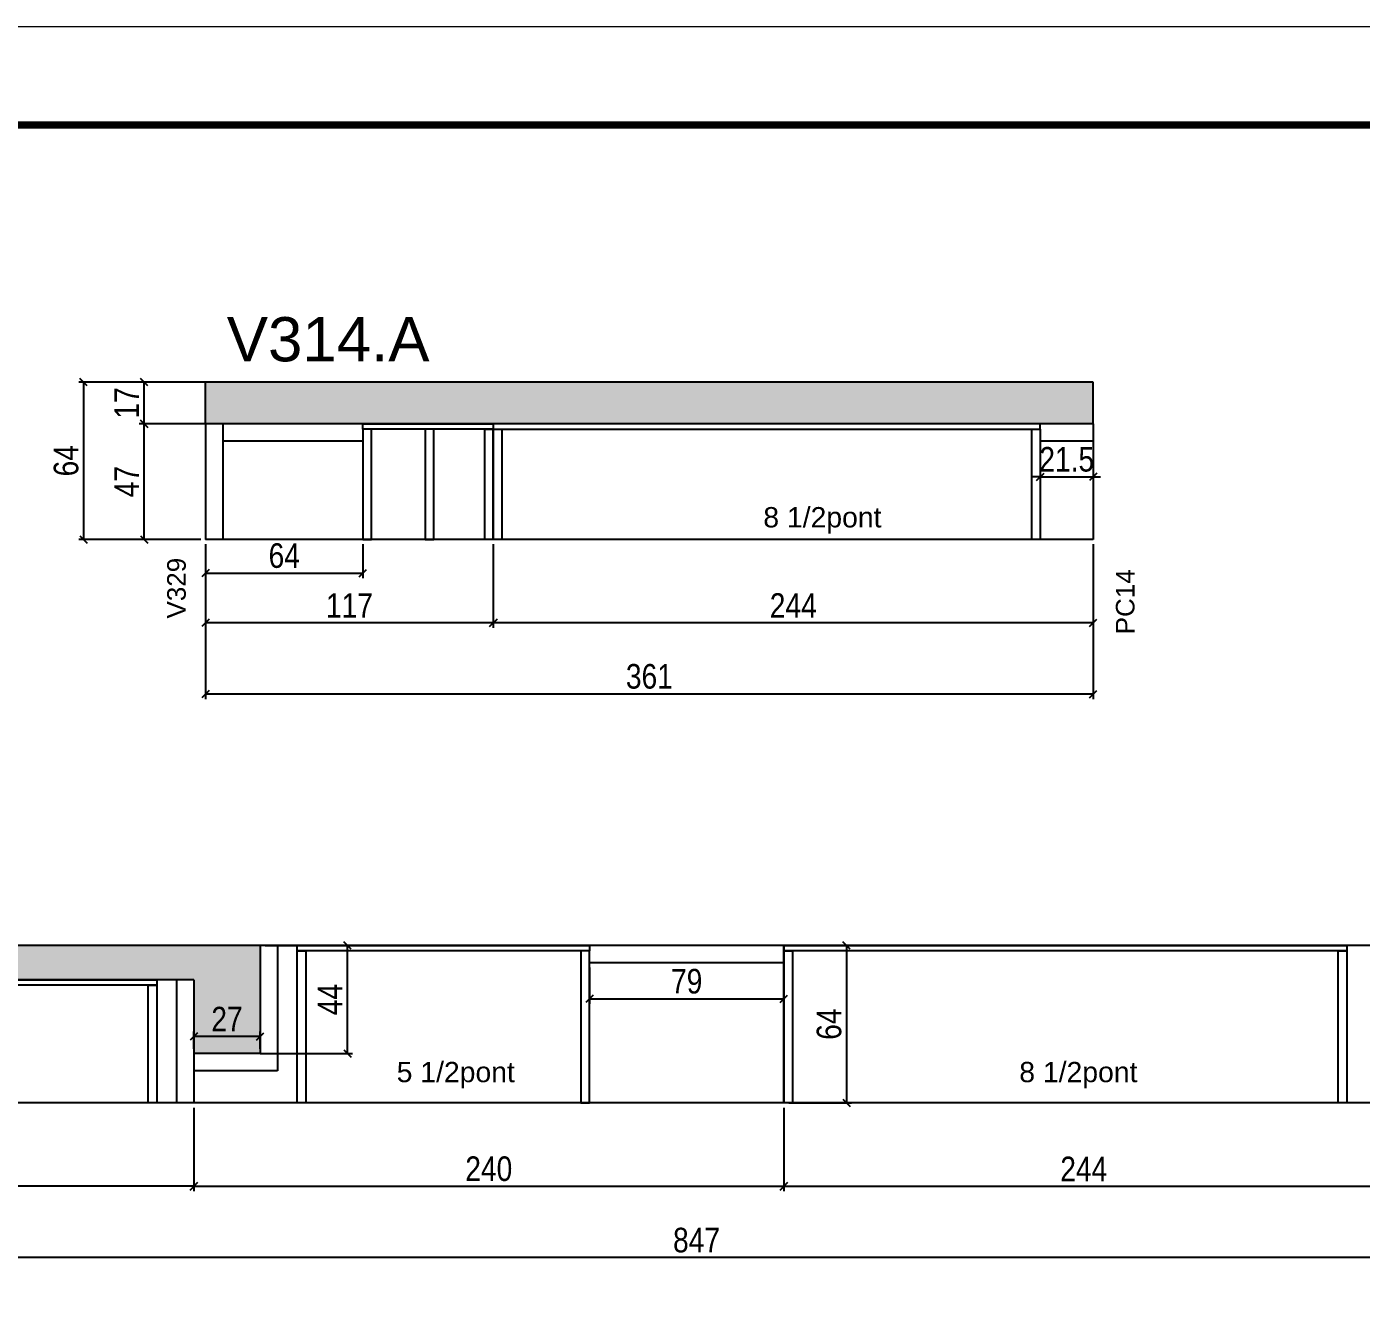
# Model space of a CAD drawing. Extents: x -3394 to 16474, y -5031 to 14397.
# Drawn here: x 4680 to 5222, y 8129 to 8654 of the extents above; entities that cross this region are included whole.
import ezdxf

# ---------------------------------------------------------------- set-up
doc = ezdxf.new("R2010")
doc.units = 0
doc.linetypes.add('DASHED', pattern=[0.75, 0.5, -0.25])
doc.layers.get('0').update_dxf_attribs({"linetype": 'CONTINUOUS'})
doc.layers.get('Defpoints').update_dxf_attribs({"linetype": 'CONTINUOUS'})
for name, color, linetype in [('COTA', 241, 'CONTINUOUS'), ('NOMENCLATURA', 7, 'CONTINUOUS'), ('Painéis', 200, 'CONTINUOUS'), ('PONTALETE', 7, 'CONTINUOUS'), ('SARR_2.2x7', 40, 'CONTINUOUS'), ('SARR_3.5x7', 81, 'CONTINUOUS')]:
    doc.layers.add(name, color=color, linetype=linetype)
doc.layers.add('Folhas', color=255, linetype='CONTINUOUS', lineweight=9)
doc.layers.add('SARRAFO DE PRESSAO', color=251, linetype='DASHED', lineweight=9)
doc.styles.add('ARIAL', font='arial.ttf')
doc.styles.add('COTA TECNICA', font='techl___.ttf', dxfattribs={"height": 10})
doc.dimstyles.new('PAINEL', dxfattribs={"dimtxt": 10, "dimasz": 3, "dimexe": 3, "dimexo": 3, "dimgap": 3, "dimtad": 1, "dimdec": 1, "dimzin": 12, "dimdsep": 46, "dimtxsty": 'COTA TECNICA', "dimblk1": 'OBLIQUE', "dimblk2": 'OBLIQUE', "dimsah": 1, "dimcen": 0.9, "dimclrd": 4, "dimclre": 4, "dimclrt": 240, "dimadec": 1, "dimazin": 3, "dimtfac": 1, "dimtdec": 1, "dimtmove": 0, "dimatfit": 3, "dimfxl": 1, "dimtolj": 1, "dimtzin": 12, "dimarcsym": 0})

# ---------------------------------------------------------------- blocks, each defined once
blk = doc.blocks.new('9999999999')
at = {"layer": 'Folhas'}
blk.add_lwpolyline([(98138.98, 34190.21), (99623.98, 34190.21), (99623.98, 35240.21), (98138.98, 35240.21)], close=True, dxfattribs=at)
at = {"layer": 'Folhas', "color": 30, "const_width": 3}
blk.add_lwpolyline([(98213.98, 34230.21), (99583.98, 34230.21), (99583.98, 35200.21), (98213.98, 35200.21)], close=True, dxfattribs=at)
blk = doc.blocks.new('_Oblique')
at = {"color": 0, "linetype": 'ByBlock', "lineweight": -2}
blk.add_line((-0.5, -0.5), (0.5, 0.5), dxfattribs=at)
blk = doc.blocks.new('*D566')
at = {"layer": 'COTA', "color": 4, "linetype": 'Continuous', "lineweight": -2, "transparency": 16777216}
for p, q in [((4869.43, 8443.12), (4869.43, 8409.15)), ((5113.43, 8443.12), (5113.43, 8409.15)), ((5113.43, 8411.15), (4869.43, 8411.15))]:
    blk.add_line(p, q, dxfattribs=at)
at = {"layer": 'Defpoints', "color": 0, "linetype": 'Continuous', "transparency": 16777216}
for p in [(4869.43, 8445.12), (5113.43, 8445.12), (4869.43, 8411.15)]:
    blk.add_point(p, dxfattribs=at)
at = {"layer": 'COTA', "color": 4, "linetype": 'Continuous', "lineweight": -2, "transparency": 16777216, "xscale": 3, "yscale": 3, "zscale": 3, "rotation": 180}
blk.add_blockref('_Oblique', (4869.43, 8411.15), dxfattribs=at)
at = {"layer": 'COTA', "color": 4, "linetype": 'Continuous', "lineweight": -2, "transparency": 16777216, "xscale": 3, "yscale": 3, "zscale": 3}
blk.add_blockref('_Oblique', (5113.43, 8411.15), dxfattribs=at)
at = {"layer": 'COTA', "color": 240, "linetype": 'Continuous', "transparency": 16777216, "insert": (4991.43, 8418.22), "char_height": 10, "attachment_point": 5, "style": 'COTA TECNICA'}
blk.add_mtext('\\A1;244', dxfattribs=at)
blk = doc.blocks.new('*D567')
at = {"layer": 'COTA', "color": 4, "linetype": 'Continuous', "lineweight": -2, "transparency": 16777216}
for p, q in [((4752.4, 8443.12), (4752.4, 8409.15)), ((4869.43, 8443.12), (4869.43, 8409.15)), ((4869.43, 8411.15), (4752.4, 8411.15))]:
    blk.add_line(p, q, dxfattribs=at)
at = {"layer": 'Defpoints', "color": 0, "linetype": 'Continuous', "transparency": 16777216}
for p in [(4752.4, 8445.12), (4869.43, 8445.12), (4752.4, 8411.15)]:
    blk.add_point(p, dxfattribs=at)
at = {"layer": 'COTA', "color": 4, "linetype": 'Continuous', "lineweight": -2, "transparency": 16777216, "xscale": 3, "yscale": 3, "zscale": 3, "rotation": 180}
blk.add_blockref('_Oblique', (4752.4, 8411.15), dxfattribs=at)
at = {"layer": 'COTA', "color": 4, "linetype": 'Continuous', "lineweight": -2, "transparency": 16777216, "xscale": 3, "yscale": 3, "zscale": 3}
blk.add_blockref('_Oblique', (4869.43, 8411.15), dxfattribs=at)
at = {"layer": 'COTA', "color": 240, "linetype": 'Continuous', "transparency": 16777216, "insert": (4810.91, 8418.22), "char_height": 10, "attachment_point": 5, "style": 'COTA TECNICA'}
blk.add_mtext('\\A1;117', dxfattribs=at)
blk = doc.blocks.new('*D568')
at = {"layer": 'COTA', "color": 4, "linetype": 'Continuous', "lineweight": -2, "transparency": 16777216}
for p, q in [((4752.4, 8443.12), (4752.4, 8380.13)), ((5113.43, 8443.12), (5113.43, 8380.13)), ((5113.43, 8382.13), (4752.4, 8382.13))]:
    blk.add_line(p, q, dxfattribs=at)
at = {"layer": 'Defpoints', "color": 0, "linetype": 'Continuous', "transparency": 16777216}
for p in [(4752.4, 8445.12), (5113.43, 8445.12), (4752.4, 8382.13)]:
    blk.add_point(p, dxfattribs=at)
at = {"layer": 'COTA', "color": 4, "linetype": 'Continuous', "lineweight": -2, "transparency": 16777216, "xscale": 3, "yscale": 3, "zscale": 3, "rotation": 180}
blk.add_blockref('_Oblique', (4752.4, 8382.13), dxfattribs=at)
at = {"layer": 'COTA', "color": 4, "linetype": 'Continuous', "lineweight": -2, "transparency": 16777216, "xscale": 3, "yscale": 3, "zscale": 3}
blk.add_blockref('_Oblique', (5113.43, 8382.13), dxfattribs=at)
at = {"layer": 'COTA', "color": 240, "linetype": 'Continuous', "transparency": 16777216, "insert": (4932.91, 8389.35), "char_height": 10, "attachment_point": 5, "style": 'COTA TECNICA'}
blk.add_mtext('\\A1;361', dxfattribs=at)
blk = doc.blocks.new('*D569')
at = {"layer": 'COTA', "color": 4, "linetype": 'Continuous', "lineweight": -2, "transparency": 16777216}
for p, q in [((4754, 8492.12), (4725.36, 8492.12)), ((4727.36, 8445.12), (4727.36, 8492.12)), ((4750.4, 8445.12), (4725.36, 8445.12))]:
    blk.add_line(p, q, dxfattribs=at)
at = {"layer": 'Defpoints', "color": 0, "linetype": 'Continuous', "transparency": 16777216}
for p in [(4727.36, 8492.12), (4756, 8492.12), (4752.4, 8445.12)]:
    blk.add_point(p, dxfattribs=at)
at = {"layer": 'COTA', "color": 4, "linetype": 'Continuous', "lineweight": -2, "transparency": 16777216, "xscale": 3, "yscale": 3, "zscale": 3}
for p, rotation in [((4727.36, 8492.12), 90), ((4727.36, 8445.12), 270)]:
    blk.add_blockref('_Oblique', p, dxfattribs=dict(at, rotation=rotation))
at = {"layer": 'COTA', "color": 240, "linetype": 'Continuous', "transparency": 16777216, "insert": (4720.29, 8468.62), "char_height": 10, "attachment_point": 5, "rotation": 90, "style": 'COTA TECNICA'}
blk.add_mtext('\\A1;47', dxfattribs=at)
blk = doc.blocks.new('*D570')
at = {"layer": 'COTA', "color": 4, "linetype": 'Continuous', "lineweight": -2, "transparency": 16777216}
for p, q in [((4754, 8509.12), (4725.36, 8509.12)), ((4727.36, 8492.12), (4727.36, 8509.12)), ((4754, 8492.12), (4725.36, 8492.12))]:
    blk.add_line(p, q, dxfattribs=at)
at = {"layer": 'Defpoints', "color": 0, "linetype": 'Continuous', "transparency": 16777216}
for p in [(4727.36, 8509.12), (4756, 8509.12), (4756, 8492.12)]:
    blk.add_point(p, dxfattribs=at)
at = {"layer": 'COTA', "color": 4, "linetype": 'Continuous', "lineweight": -2, "transparency": 16777216, "xscale": 3, "yscale": 3, "zscale": 3}
for p, rotation in [((4727.36, 8509.12), 90), ((4727.36, 8492.12), 270)]:
    blk.add_blockref('_Oblique', p, dxfattribs=dict(at, rotation=rotation))
at = {"layer": 'COTA', "color": 240, "linetype": 'Continuous', "transparency": 16777216, "insert": (4720.29, 8500.62), "char_height": 10, "attachment_point": 5, "rotation": 90, "style": 'COTA TECNICA'}
blk.add_mtext('\\A1;17', dxfattribs=at)
blk = doc.blocks.new('*D571')
at = {"layer": 'COTA', "color": 4, "linetype": 'Continuous', "lineweight": -2, "transparency": 16777216}
for p, q in [((4750.4, 8509.12), (4700.79, 8509.12)), ((4702.79, 8509.12), (4702.79, 8445.12)), ((4750.4, 8445.12), (4700.79, 8445.12))]:
    blk.add_line(p, q, dxfattribs=at)
at = {"layer": 'Defpoints', "color": 0, "linetype": 'Continuous', "transparency": 16777216}
for p in [(4752.4, 8509.12), (4702.79, 8445.12), (4752.4, 8445.12)]:
    blk.add_point(p, dxfattribs=at)
at = {"layer": 'COTA', "color": 4, "linetype": 'Continuous', "lineweight": -2, "transparency": 16777216, "xscale": 3, "yscale": 3, "zscale": 3}
for p, rotation in [((4702.79, 8509.12), 90), ((4702.79, 8445.12), 270)]:
    blk.add_blockref('_Oblique', p, dxfattribs=dict(at, rotation=rotation))
at = {"layer": 'COTA', "color": 240, "linetype": 'Continuous', "transparency": 16777216, "insert": (4695.69, 8477.12), "char_height": 10, "attachment_point": 5, "rotation": 90, "style": 'COTA TECNICA'}
blk.add_mtext('\\A1;64', dxfattribs=at)
blk = doc.blocks.new('*D572')
at = {"layer": 'COTA', "color": 4, "linetype": 'Continuous', "lineweight": -2, "transparency": 16777216}
for p, q in [((5091.93, 8483.12), (5091.93, 8468.53)), ((5113.43, 8483.12), (5113.43, 8468.53)), ((5091.93, 8470.53), (5088.93, 8470.53)), ((5091.93, 8470.53), (5113.43, 8470.53)), ((5113.43, 8470.53), (5116.43, 8470.53))]:
    blk.add_line(p, q, dxfattribs=at)
at = {"layer": 'Defpoints', "color": 0, "linetype": 'Continuous', "transparency": 16777216}
for p in [(5091.93, 8485.12), (5113.43, 8485.12), (5113.43, 8470.53)]:
    blk.add_point(p, dxfattribs=at)
at = {"layer": 'COTA', "color": 4, "linetype": 'Continuous', "lineweight": -2, "transparency": 16777216, "xscale": 3, "yscale": 3, "zscale": 3}
blk.add_blockref('_Oblique', (5091.93, 8470.53), dxfattribs=at)
at = {"layer": 'COTA', "color": 4, "linetype": 'Continuous', "lineweight": -2, "transparency": 16777216, "xscale": 3, "yscale": 3, "zscale": 3, "rotation": 180}
blk.add_blockref('_Oblique', (5113.43, 8470.53), dxfattribs=at)
at = {"layer": 'COTA', "color": 240, "linetype": 'Continuous', "transparency": 16777216, "insert": (5102.68, 8477.64), "char_height": 10, "attachment_point": 5, "style": 'COTA TECNICA'}
blk.add_mtext('\\A1;21.5', dxfattribs=at)
blk = doc.blocks.new('*D574')
at = {"layer": 'COTA', "color": 4, "linetype": 'Continuous', "lineweight": -2, "transparency": 16777216}
for p, q in [((4528.58, 8213.93), (4528.58, 8179.96)), ((4747.58, 8213.93), (4747.58, 8179.96)), ((4747.58, 8181.96), (4528.58, 8181.96))]:
    blk.add_line(p, q, dxfattribs=at)
at = {"layer": 'Defpoints', "color": 0, "linetype": 'Continuous', "transparency": 16777216}
for p in [(4528.58, 8215.93), (4747.58, 8215.93), (4528.58, 8181.96)]:
    blk.add_point(p, dxfattribs=at)
at = {"layer": 'COTA', "color": 4, "linetype": 'Continuous', "lineweight": -2, "transparency": 16777216, "xscale": 3, "yscale": 3, "zscale": 3, "rotation": 180}
blk.add_blockref('_Oblique', (4528.58, 8181.96), dxfattribs=at)
at = {"layer": 'COTA', "color": 4, "linetype": 'Continuous', "lineweight": -2, "transparency": 16777216, "xscale": 3, "yscale": 3, "zscale": 3}
blk.add_blockref('_Oblique', (4747.58, 8181.96), dxfattribs=at)
at = {"layer": 'COTA', "color": 240, "linetype": 'Continuous', "transparency": 16777216, "insert": (4638.08, 8189.05), "char_height": 10, "attachment_point": 5, "style": 'COTA TECNICA'}
blk.add_mtext('\\A1;219', dxfattribs=at)
blk = doc.blocks.new('*D575')
at = {"layer": 'COTA', "color": 4, "linetype": 'Continuous', "lineweight": -2, "transparency": 16777216}
for p, q in [((4528.58, 8213.93), (4528.58, 8150.94)), ((5375.61, 8213.93), (5375.61, 8150.94)), ((5375.61, 8152.94), (4528.58, 8152.94))]:
    blk.add_line(p, q, dxfattribs=at)
at = {"layer": 'Defpoints', "color": 0, "linetype": 'Continuous', "transparency": 16777216}
for p in [(4528.58, 8215.93), (5375.61, 8215.93), (4528.58, 8152.94)]:
    blk.add_point(p, dxfattribs=at)
at = {"layer": 'COTA', "color": 4, "linetype": 'Continuous', "lineweight": -2, "transparency": 16777216, "xscale": 3, "yscale": 3, "zscale": 3, "rotation": 180}
blk.add_blockref('_Oblique', (4528.58, 8152.94), dxfattribs=at)
at = {"layer": 'COTA', "color": 4, "linetype": 'Continuous', "lineweight": -2, "transparency": 16777216, "xscale": 3, "yscale": 3, "zscale": 3}
blk.add_blockref('_Oblique', (5375.61, 8152.94), dxfattribs=at)
at = {"layer": 'COTA', "color": 240, "linetype": 'Continuous', "transparency": 16777216, "insert": (4952.09, 8160.03), "char_height": 10, "attachment_point": 5, "style": 'COTA TECNICA'}
blk.add_mtext('\\A1;847', dxfattribs=at)
blk = doc.blocks.new('*D579')
at = {"layer": 'COTA', "color": 4, "linetype": 'Continuous', "lineweight": -2, "transparency": 16777216}
for p, q in [((4987.61, 8213.93), (4987.61, 8179.96)), ((5231.61, 8213.93), (5231.61, 8179.96)), ((4987.61, 8181.96), (5231.61, 8181.96))]:
    blk.add_line(p, q, dxfattribs=at)
at = {"layer": 'Defpoints', "color": 0, "linetype": 'Continuous', "transparency": 16777216}
for p in [(4987.61, 8215.93), (5231.61, 8215.93), (5231.61, 8181.96)]:
    blk.add_point(p, dxfattribs=at)
at = {"layer": 'COTA', "color": 4, "linetype": 'Continuous', "lineweight": -2, "transparency": 16777216, "xscale": 3, "yscale": 3, "zscale": 3, "rotation": 180}
blk.add_blockref('_Oblique', (4987.61, 8181.96), dxfattribs=at)
at = {"layer": 'COTA', "color": 4, "linetype": 'Continuous', "lineweight": -2, "transparency": 16777216, "xscale": 3, "yscale": 3, "zscale": 3}
blk.add_blockref('_Oblique', (5231.61, 8181.96), dxfattribs=at)
at = {"layer": 'COTA', "color": 240, "linetype": 'Continuous', "transparency": 16777216, "insert": (5109.61, 8189.03), "char_height": 10, "attachment_point": 5, "style": 'COTA TECNICA'}
blk.add_mtext('\\A1;244', dxfattribs=at)
blk = doc.blocks.new('*D580')
at = {"layer": 'COTA', "color": 4, "linetype": 'Continuous', "lineweight": -2, "transparency": 16777216}
for p, q in [((4776.61, 8279.93), (4812.13, 8279.93)), ((4810.13, 8235.93), (4810.13, 8279.93)), ((4776.61, 8235.93), (4812.13, 8235.93))]:
    blk.add_line(p, q, dxfattribs=at)
at = {"layer": 'Defpoints', "color": 0, "linetype": 'Continuous', "transparency": 16777216}
for p in [(4774.61, 8279.93), (4810.13, 8279.93), (4774.61, 8235.93)]:
    blk.add_point(p, dxfattribs=at)
at = {"layer": 'COTA', "color": 4, "linetype": 'Continuous', "lineweight": -2, "transparency": 16777216, "xscale": 3, "yscale": 3, "zscale": 3}
for p, rotation in [((4810.13, 8279.93), 90), ((4810.13, 8235.93), 270)]:
    blk.add_blockref('_Oblique', p, dxfattribs=dict(at, rotation=rotation))
at = {"layer": 'COTA', "color": 240, "linetype": 'Continuous', "transparency": 16777216, "insert": (4803.05, 8257.93), "char_height": 10, "attachment_point": 5, "rotation": 90, "style": 'COTA TECNICA'}
blk.add_mtext('\\A1;44', dxfattribs=at)
blk = doc.blocks.new('*D581')
at = {"layer": 'COTA', "color": 4, "linetype": 'Continuous', "lineweight": -2, "transparency": 16777216}
for p, q in [((4747.58, 8237.93), (4747.58, 8244.9)), ((4774.61, 8242.9), (4747.58, 8242.9)), ((4774.61, 8237.93), (4774.61, 8244.9))]:
    blk.add_line(p, q, dxfattribs=at)
at = {"layer": 'Defpoints', "color": 0, "linetype": 'Continuous', "transparency": 16777216}
for p in [(4747.58, 8242.9), (4747.58, 8235.93), (4774.61, 8235.93)]:
    blk.add_point(p, dxfattribs=at)
at = {"layer": 'COTA', "color": 4, "linetype": 'Continuous', "lineweight": -2, "transparency": 16777216, "xscale": 3, "yscale": 3, "zscale": 3, "rotation": 180}
blk.add_blockref('_Oblique', (4747.58, 8242.9), dxfattribs=at)
at = {"layer": 'COTA', "color": 4, "linetype": 'Continuous', "lineweight": -2, "transparency": 16777216, "xscale": 3, "yscale": 3, "zscale": 3}
blk.add_blockref('_Oblique', (4774.61, 8242.9), dxfattribs=at)
at = {"layer": 'COTA', "color": 240, "linetype": 'Continuous', "transparency": 16777216, "insert": (4761.09, 8249.98), "char_height": 10, "attachment_point": 5, "style": 'COTA TECNICA'}
blk.add_mtext('\\A1;27', dxfattribs=at)
blk = doc.blocks.new('*D584')
at = {"layer": 'COTA', "color": 4, "linetype": 'Continuous', "lineweight": -2, "transparency": 16777216}
for p, q in [((4747.58, 8213.93), (4747.58, 8179.96)), ((4987.61, 8213.93), (4987.61, 8179.96)), ((4747.58, 8181.96), (4987.61, 8181.96))]:
    blk.add_line(p, q, dxfattribs=at)
at = {"layer": 'Defpoints', "color": 0, "linetype": 'Continuous', "transparency": 16777216}
for p in [(4747.58, 8215.93), (4987.61, 8215.93), (4987.61, 8181.96)]:
    blk.add_point(p, dxfattribs=at)
at = {"layer": 'COTA', "color": 4, "linetype": 'Continuous', "lineweight": -2, "transparency": 16777216, "xscale": 3, "yscale": 3, "zscale": 3, "rotation": 180}
blk.add_blockref('_Oblique', (4747.58, 8181.96), dxfattribs=at)
at = {"layer": 'COTA', "color": 4, "linetype": 'Continuous', "lineweight": -2, "transparency": 16777216, "xscale": 3, "yscale": 3, "zscale": 3}
blk.add_blockref('_Oblique', (4987.61, 8181.96), dxfattribs=at)
at = {"layer": 'COTA', "color": 240, "linetype": 'Continuous', "transparency": 16777216, "insert": (4867.59, 8189.06), "char_height": 10, "attachment_point": 5, "style": 'COTA TECNICA'}
blk.add_mtext('\\A1;240', dxfattribs=at)
blk = doc.blocks.new('*D585')
at = {"layer": 'COTA', "color": 4, "linetype": 'Continuous', "lineweight": -2, "transparency": 16777216}
for p, q in [((4989.61, 8279.93), (5015.13, 8279.93)), ((5013.13, 8279.93), (5013.13, 8215.93)), ((4989.61, 8215.93), (5015.13, 8215.93))]:
    blk.add_line(p, q, dxfattribs=at)
at = {"layer": 'Defpoints', "color": 0, "linetype": 'Continuous', "transparency": 16777216}
for p in [(4987.61, 8279.93), (4987.61, 8215.93), (5013.13, 8215.93)]:
    blk.add_point(p, dxfattribs=at)
at = {"layer": 'COTA', "color": 4, "linetype": 'Continuous', "lineweight": -2, "transparency": 16777216, "xscale": 3, "yscale": 3, "zscale": 3}
for p, rotation in [((5013.13, 8279.93), 90), ((5013.13, 8215.93), 270)]:
    blk.add_blockref('_Oblique', p, dxfattribs=dict(at, rotation=rotation))
at = {"layer": 'COTA', "color": 240, "linetype": 'Continuous', "transparency": 16777216, "insert": (5006.03, 8247.93), "char_height": 10, "attachment_point": 5, "rotation": 90, "style": 'COTA TECNICA'}
blk.add_mtext('\\A1;64', dxfattribs=at)
blk = doc.blocks.new('*D589')
at = {"layer": 'COTA', "color": 4, "linetype": 'Continuous', "lineweight": -2, "transparency": 16777216}
for p, q in [((4908.58, 8270.93), (4908.58, 8256.23)), ((4987.61, 8270.93), (4987.61, 8256.23)), ((4908.58, 8258.23), (4987.61, 8258.23))]:
    blk.add_line(p, q, dxfattribs=at)
at = {"layer": 'Defpoints', "color": 0, "linetype": 'Continuous', "transparency": 16777216}
for p in [(4908.58, 8272.93), (4987.61, 8272.93), (4987.61, 8258.23)]:
    blk.add_point(p, dxfattribs=at)
at = {"layer": 'COTA', "color": 4, "linetype": 'Continuous', "lineweight": -2, "transparency": 16777216, "xscale": 3, "yscale": 3, "zscale": 3, "rotation": 180}
blk.add_blockref('_Oblique', (4908.58, 8258.23), dxfattribs=at)
at = {"layer": 'COTA', "color": 4, "linetype": 'Continuous', "lineweight": -2, "transparency": 16777216, "xscale": 3, "yscale": 3, "zscale": 3}
blk.add_blockref('_Oblique', (4987.61, 8258.23), dxfattribs=at)
at = {"layer": 'COTA', "color": 240, "linetype": 'Continuous', "transparency": 16777216, "insert": (4948.09, 8265.33), "char_height": 10, "attachment_point": 5, "style": 'COTA TECNICA'}
blk.add_mtext('\\A1;79', dxfattribs=at)
blk = doc.blocks.new('*D2182')
at = {"layer": 'COTA', "color": 4, "linetype": 'Continuous', "lineweight": -2, "transparency": 16777216}
for p, q in [((4752.4, 8443.12), (4752.4, 8429.37)), ((4816.4, 8443.12), (4816.4, 8429.37)), ((4752.4, 8431.37), (4816.4, 8431.37))]:
    blk.add_line(p, q, dxfattribs=at)
at = {"layer": 'Defpoints', "color": 0, "linetype": 'Continuous', "transparency": 16777216}
for p in [(4752.4, 8445.12), (4816.4, 8445.12), (4816.4, 8431.37)]:
    blk.add_point(p, dxfattribs=at)
at = {"layer": 'COTA', "color": 4, "linetype": 'Continuous', "lineweight": -2, "transparency": 16777216, "xscale": 3, "yscale": 3, "zscale": 3, "rotation": 180}
blk.add_blockref('_Oblique', (4752.4, 8431.37), dxfattribs=at)
at = {"layer": 'COTA', "color": 4, "linetype": 'Continuous', "lineweight": -2, "transparency": 16777216, "xscale": 3, "yscale": 3, "zscale": 3}
blk.add_blockref('_Oblique', (4816.4, 8431.37), dxfattribs=at)
at = {"layer": 'COTA', "color": 240, "linetype": 'Continuous', "transparency": 16777216, "insert": (4784.4, 8438.47), "char_height": 10, "attachment_point": 5, "style": 'COTA TECNICA'}
blk.add_mtext('\\A1;64', dxfattribs=at)

msp = doc.modelspace()

# ---------------------------------------------------------------- hatches: boundary and pattern name
at = {"layer": 'COTA', "linetype": 'Continuous'}
h = msp.add_hatch(dxfattribs=at)
h.set_pattern_fill('AR-CONC', color=256, scale=0.05)
h.set_pattern_definition([(50, (-62.003, -2303.5595), (9.1092334, -0.7969543), [0.9525, -10.4775]), (355, (-62.003, -2303.5595), (-1.762171, 9.552842), [0.762, -8.382029]), (100.451445, (-61.244, -2303.626), (7.3470624, 8.7558876), [0.8095004, -8.904512]), (46.1842, (-62.003, -2301.02), (13.553952, -2.102116), [1.42875, -15.71625]), (96.63556, (-60.874, -2301.195), (11.870207, 12.371306), [1.214251, -13.35678]), (351.18415, (-62.003, -2301.02), (11.870207, 12.371306), [1.142998, -12.572987]), (21, (-60.733, -2301.6545), (7.5807196, -5.11326), [0.9525, -10.4775]), (326, (-60.733, -2301.6545), (3.0901014, 9.209398), [0.762, -8.382]), (71.451445, (-60.101, -2302.081), (10.670821, 4.0961384), [0.8095004, -8.904497]), (37.5, (-62.003, -2303.5595), (0.1544302, 4.2277519), [0, -8.2804, 0, -8.509, 0, -8.41375]), (7.5, (-62.003, -2303.5595), (3.3409831, 5.0090287), [0, -4.8514, 0, -8.0899, 0, -3.20675]), (327.5, (-64.8352, -2303.5595), (6.7795298, -0.2864372), [0, -3.175, 0, -9.906, 0, -13.1445]), (317.5, (-66.105, -2303.5595), (7.406459, 1.2713246), [0, -4.1275, 0, -6.5786, 0, -9.3345])])
h.paths.add_polyline_path([(4752.4, 8509.12), (4752.4, 8492.12), (5113.43, 8492.12), (5113.43, 8509.12)])
h = msp.add_hatch(dxfattribs=at)
h.set_pattern_fill('AR-CONC', color=256, scale=0.05)
h.set_pattern_definition([(50, (-1598.553, 9.6934), (9.1092334, -0.7969543), [0.9525, -10.4775]), (355, (-1598.553, 9.693), (-1.762171, 9.552842), [0.762, -8.382029]), (100.45144, (-1597.794, 9.627), (7.347062, 8.7558876), [0.8095004, -8.904512]), (46.1842, (-1598.553, 12.233), (13.553952, -2.102116), [1.42875, -15.71625]), (96.63556, (-1597.423, 12.058), (11.870207, 12.371306), [1.214251, -13.35678]), (351.18415, (-1598.553, 12.233), (11.870207, 12.371306), [1.142998, -12.572987]), (21, (-1597.283, 11.5984), (7.5807196, -5.11326), [0.9525, -10.4775]), (326, (-1597.283, 11.598), (3.090101, 9.209398), [0.762, -8.382]), (71.451445, (-1596.651, 11.172), (10.670821, 4.0961384), [0.8095004, -8.904497]), (37.5, (-1598.553, 9.6934), (0.1544302, 4.2277519), [0, -8.2804, 0, -8.509, 0, -8.41375]), (7.5, (-1598.553, 9.6934), (3.3409831, 5.0090287), [0, -4.8514, 0, -8.0899, 0, -3.20675]), (327.5, (-1601.385, 9.6934), (6.7795298, -0.2864372), [0, -3.175, 0, -9.906, 0, -13.1445]), (317.5, (-1602.655, 9.6934), (7.406459, 1.2713246), [0, -4.1275, 0, -6.5786, 0, -9.3345])])
h.paths.add_polyline_path([(4774.61, 8279.93), (4528.58, 8279.93), (4528.58, 8265.93), (4747.58, 8265.93), (4747.58, 8235.93), (4774.61, 8235.93)])

# ---------------------------------------------------------------- linework, layer by layer
for p, q in [((4752.4, 8492.12), (4752.4, 8509.12)), ((5113.43, 8509.12), (4752.4, 8509.12)), ((5113.43, 8492.12), (5113.43, 8509.12)), ((4774.61, 8279.93), (4528.58, 8279.93))]:
    msp.add_line(p, q, dxfattribs=at)
at = {"layer": 'Painéis', "linetype": 'Continuous'}
for p, q in [((5113.43, 8492.12), (4752.4, 8492.12)), ((4752.4, 8492.12), (4752.4, 8445.12)), ((4869.43, 8492.12), (4869.43, 8445.12)), ((5113.43, 8492.12), (5113.43, 8445.12)), ((5113.43, 8445.12), (4752.4, 8445.12)), ((4774.61, 8279.93), (4774.61, 8235.93)), ((5231.61, 8279.93), (4774.61, 8279.93)), ((4987.61, 8279.93), (4987.61, 8215.93)), ((4747.58, 8265.93), (4528.58, 8265.93)), ((4747.58, 8265.93), (4747.58, 8215.93)), ((4774.61, 8235.93), (4747.58, 8235.93)), ((5375.61, 8215.93), (4528.58, 8215.93))]:
    msp.add_line(p, q, dxfattribs=at)
at = {"layer": 'SARR_2.2x7', "ltscale": 25}
for p, q in [((4759.4, 8492.12), (4759.4, 8445.12)), ((4816.4, 8485.12), (4759.4, 8485.12)), ((5113.43, 8485.12), (5091.93, 8485.12)), ((4781.61, 8279.93), (4781.61, 8235.93)), ((4987.61, 8272.93), (4908.58, 8272.93)), ((4740.58, 8265.93), (4740.58, 8215.93)), ((4774.61, 8235.93), (4781.61, 8235.93)), ((4781.61, 8235.93), (4781.61, 8228.93)), ((4781.61, 8228.93), (4747.58, 8228.93))]:
    msp.add_line(p, q, dxfattribs=at)
at = {"layer": 'SARR_2.2x7', "ltscale": 25, "elevation": 0}
for points in [[(4869.43, 8489.92), (4816.4, 8489.92), (4816.4, 8492.12), (4869.43, 8492.12)], [(4869.43, 8489.92), (5091.93, 8489.92), (5091.93, 8492.12), (4869.43, 8492.12)], [(4908.58, 8277.73), (4789.61, 8277.73), (4789.61, 8279.93), (4908.58, 8279.93)], [(5216.61, 8277.73), (4987.61, 8277.73), (4987.61, 8279.93), (5216.61, 8279.93)], [(4732.58, 8263.73), (4550.08, 8263.73), (4550.08, 8265.93), (4732.58, 8265.93)]]:
    msp.add_lwpolyline(points, close=True, dxfattribs=at)
at = {"layer": 'SARR_3.5x7', "elevation": 0}
for points in [[(4816.4, 8445.12), (4819.9, 8445.12), (4819.9, 8489.92), (4816.4, 8489.92)], [(4841.75, 8445.12), (4845.25, 8445.12), (4845.25, 8489.92), (4841.75, 8489.92)], [(4869.43, 8445.12), (4865.93, 8445.12), (4865.93, 8489.92), (4869.43, 8489.92)], [(4872.93, 8445.12), (4869.43, 8445.12), (4869.43, 8489.92), (4872.93, 8489.92)], [(5091.93, 8445.12), (5088.43, 8445.12), (5088.43, 8489.92), (5091.93, 8489.92)], [(4793.11, 8215.93), (4789.61, 8215.93), (4789.61, 8277.73), (4793.11, 8277.73)], [(4991.11, 8215.93), (4987.61, 8215.93), (4987.61, 8277.73), (4991.11, 8277.73)], [(5216.61, 8215.93), (5213.11, 8215.93), (5213.11, 8277.73), (5216.61, 8277.73)], [(4732.58, 8215.93), (4729.08, 8215.93), (4729.08, 8263.73), (4732.58, 8263.73)]]:
    msp.add_lwpolyline(points, close=True, dxfattribs=at)
at = {"layer": 'SARR_3.5x7'}
msp.add_lwpolyline([(4905.08, 8215.93), (4908.58, 8215.93), (4908.58, 8277.73), (4905.08, 8277.73)], close=True, dxfattribs=at)

# ---------------------------------------------------------------- block references
at = {"layer": 'SARRAFO DE PRESSAO', "color": 6, "linetype": 'ByBlock'}
msp.add_blockref('9999999999', (-93866.77, -26586.53), dxfattribs=at)

# ---------------------------------------------------------------- texts
at = {"layer": 'NOMENCLATURA', "linetype": 'Continuous', "style": 'ARIAL'}
msp.add_text('V314.A', height=18, dxfattribs=at).set_placement((4761.01, 8517.54))
for s, p in [('V329', (4744.33, 8412.93)), ('PC14', (5130.24, 8406.51))]:
    msp.add_text(s, height=7.567, rotation=90, dxfattribs=at).set_placement(p)
at = {"layer": 'PONTALETE', "linetype": 'Continuous', "style": 'ARIAL'}
for s, p in [('8 1/2pont', (4979.26, 8450)), ('5 1/2pont', (4830.13, 8224.32)), ('8 1/2pont', (5083.37, 8224.32))]:
    msp.add_text(s, height=8.25, dxfattribs=at).set_placement(p)

# ---------------------------------------------------------------- dimensions: what is measured, and where the dimension line sits
at = {"layer": 'COTA', "linetype": 'Continuous'}
for base, p1, p2, angle, picture, middle in [((4702.79, 8445.12), (4752.4, 8509.12), (4752.4, 8445.12), 90, '*D571', (4695.69, 8477.12)), ((4727.36, 8509.12), (4756, 8492.12), (4756, 8509.12), 90, '*D570', (4720.29, 8500.62)), ((4727.36, 8492.12), (4752.4, 8445.12), (4756, 8492.12), 90, '*D569', (4720.29, 8468.62)), ((4752.4, 8411.15), (4869.43, 8445.12), (4752.4, 8445.12), 180, '*D567', (4810.91, 8418.22)), ((4752.4, 8382.13), (5113.43, 8445.12), (4752.4, 8445.12), 180, '*D568', (4932.91, 8389.35)), ((4869.43, 8411.15), (5113.43, 8445.12), (4869.43, 8445.12), 180, '*D566', (4991.43, 8418.22)), ((4810.13, 8279.93), (4774.61, 8235.93), (4774.61, 8279.93), 90, '*D580', (4803.05, 8257.93)), ((5013.13, 8215.93), (4987.61, 8279.93), (4987.61, 8215.93), 90, '*D585', (5006.03, 8247.93)), ((4528.58, 8181.96), (4747.58, 8215.93), (4528.58, 8215.93), 180, '*D574', (4638.08, 8189.05)), ((4528.58, 8152.94), (5375.61, 8215.93), (4528.58, 8215.93), 180, '*D575', (4952.09, 8160.03))]:
    dim = msp.add_linear_dim(base=base, p1=p1, p2=p2, angle=angle, dimstyle='PAINEL', override={"dimexe": 2, "dimexo": 2, "dimgap": 2, "dimadec": 8, "dimtix": 1, "dimatfit": 2, "dimldrblk": 'Oblique'}, dxfattribs=at)
    dim.commit()
    dim.dimension.update_dxf_attribs({"geometry": picture, "text_midpoint": middle})
for base, p1, p2, picture, middle in [((5113.43, 8470.53), (5091.93, 8485.12), (5113.43, 8485.12), '*D572', (5102.68, 8477.64)), ((4816.4, 8431.37), (4752.4, 8445.12), (4816.4, 8445.12), '*D2182', (4784.4, 8438.47)), ((4987.61, 8258.23), (4908.58, 8272.93), (4987.61, 8272.93), '*D589', (4948.09, 8265.33)), ((4747.58, 8242.9), (4774.61, 8235.93), (4747.58, 8235.93), '*D581', (4761.09, 8249.98)), ((4987.61, 8181.96), (4747.58, 8215.93), (4987.61, 8215.93), '*D584', (4867.59, 8189.06)), ((5231.61, 8181.96), (4987.61, 8215.93), (5231.61, 8215.93), '*D579', (5109.61, 8189.03))]:
    dim = msp.add_linear_dim(base=base, p1=p1, p2=p2, dimstyle='PAINEL', override={"dimexe": 2, "dimexo": 2, "dimgap": 2, "dimadec": 8, "dimtix": 1, "dimatfit": 2, "dimldrblk": 'Oblique'}, dxfattribs=at)
    dim.commit()
    dim.dimension.update_dxf_attribs({"geometry": picture, "text_midpoint": middle})

doc.saveas('drawing.dxf')
